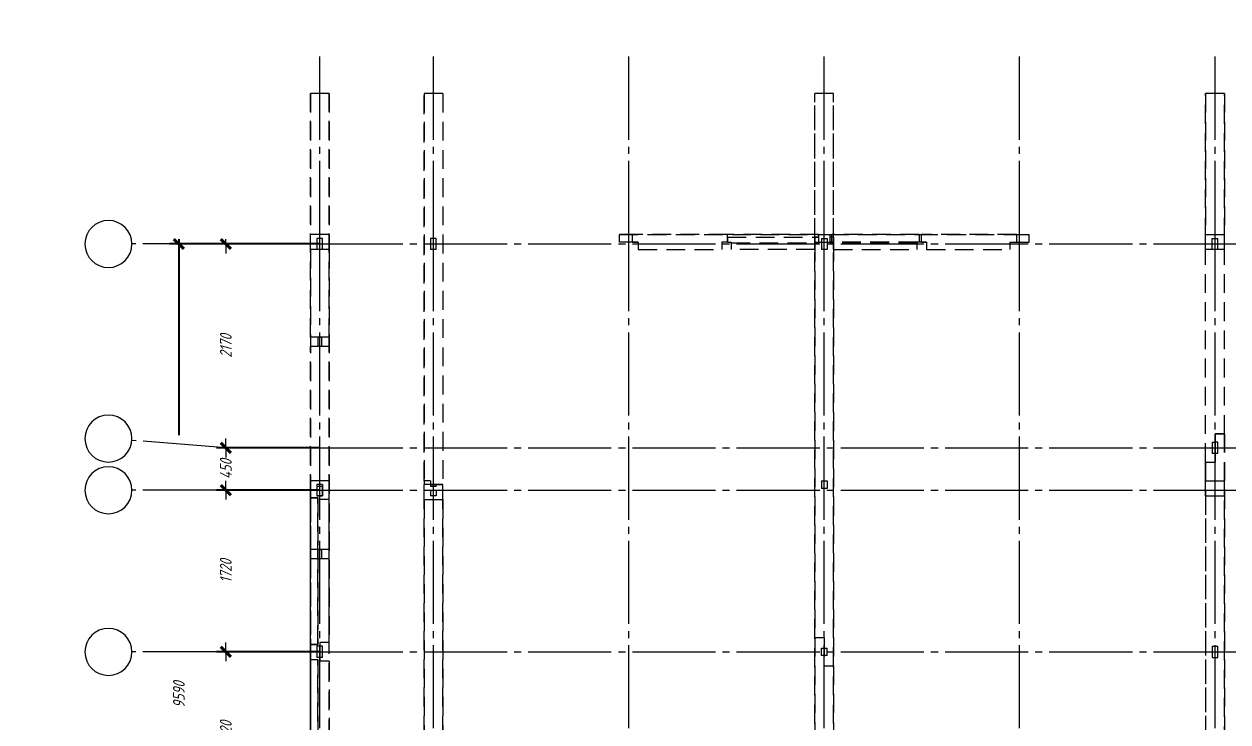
# Model space of a CAD drawing. Header units: millimetres. Extents: x 0 to 10500, y 0 to 297.
# Drawn here: x 3793 to 4049.3, y 148.5 to 297 of the extents above; entities that cross this region are included whole.
import ezdxf

# ---------------------------------------------------------------- set-up
doc = ezdxf.new("R2010")
doc.units = ezdxf.units.MM
for name, pattern in [('K5LT_AXLED', [22.1875, 17.6875, -1.5, 1.5, -1.5]), ('K5LT_BASIC', [0]), ('K5LT_DASHED', [6, 4, -2]), ('K5LT_THIN', [0])]:
    doc.linetypes.add(name, pattern=pattern)
doc.layers.add('Системный слой', color=7, linetype='Continuous')
doc.styles.add('KDIMTEXTSTYLE', font='GOST_AU.SHX', dxfattribs={"width": 0.96, "oblique": 15, "height": 5})
doc.styles.add('KTEXTSTYLE', font='GOST_AU.SHX', dxfattribs={"width": 0.96, "height": 5})
doc.dimstyles.new('KDIMSTYLE (0.02)', dxfattribs={"dimtxt": 5, "dimasz": 1, "dimexe": 2, "dimexo": 0, "dimgap": 1, "dimtad": 1, "dimlfac": 50, "dimtxsty": 'KDIMTEXTSTYLE', "dimsah": 1, "dimcen": 0, "dimdle": 1, "dimadec": 0, "dimazin": 0, "dimtfac": 0.667, "dimtmove": 0, "dimatfit": 3, "dimfxl": 0, "dimtvp": 1, "dimtolj": 1, "dimtzin": 0, "dimarcsym": 0})

# ---------------------------------------------------------------- blocks, each defined once
blk = doc.blocks.new('U289')
at = {"layer": 'Системный слой', "color": 30, "linetype": 'K5LT_AXLED', "lineweight": 18}
for p, q in [((3835.91416956528, 163.4019691759321), (3815.91416956528, 163.4019691759321)), ((3855.91416956528, 163.4019691759321), (3835.91416956528, 163.4019691759321)), ((3855.91416956528, 163.4019691759321), (4046.514169565281, 163.4019691759321)), ((4046.514169565281, 163.4019691759321), (4086.514169565281, 163.4019691759321))]:
    blk.add_line(p, q, dxfattribs=at)
at = {"layer": 'Системный слой', "color": 7, "linetype": 'K5LT_THIN', "lineweight": 18}
blk.add_arc((3810.91416956528, 163.4019691759321), 5, 0, 359.999994270422, dxfattribs=at)
blk = doc.blocks.new('U290')
at = {"layer": 'Системный слой', "color": 30, "linetype": 'K5LT_AXLED', "lineweight": 18}
for p, q in [((3835.91416956528, 197.8019691759321), (3815.91416956528, 197.8019691759321)), ((3855.91416956528, 197.8019691759321), (3835.91416956528, 197.8019691759321)), ((3855.91416956528, 197.8019691759321), (4046.514169565281, 197.8019691759321)), ((4046.514169565281, 197.8019691759321), (4086.514169565281, 197.8019691759321))]:
    blk.add_line(p, q, dxfattribs=at)
at = {"layer": 'Системный слой', "color": 7, "linetype": 'K5LT_THIN', "lineweight": 18}
blk.add_arc((3810.91416956528, 197.8019691759321), 5, 0, 359.999994270422, dxfattribs=at)
blk = doc.blocks.new('U291')
at = {"layer": 'Системный слой', "color": 30, "linetype": 'K5LT_AXLED', "lineweight": 18}
for p, q in [((3835.91416956528, 206.8019691759321), (3815.898245957961, 208.4032430645177)), ((3855.91416956528, 206.8019691759321), (3835.91416956528, 206.8019691759321)), ((3855.91416956528, 206.8019691759321), (4046.514169565281, 206.8019691759321)), ((4046.514169565281, 206.8019691759321), (4086.514169565281, 206.8019691759321))]:
    blk.add_line(p, q, dxfattribs=at)
at = {"layer": 'Системный слой', "color": 7, "linetype": 'K5LT_THIN', "lineweight": 18}
blk.add_arc((3810.91416956528, 208.8019691759321), 5, 0, 359.999994270422, dxfattribs=at)
blk = doc.blocks.new('U292')
at = {"layer": 'Системный слой', "color": 30, "linetype": 'K5LT_AXLED', "lineweight": 18}
for p, q in [((3835.91416956528, 250.2019691759321), (3815.91416956528, 250.2019691759321)), ((3855.91416956528, 250.2019691759321), (3835.91416956528, 250.2019691759321)), ((3855.91416956528, 250.2019691759321), (4046.514169565281, 250.2019691759321)), ((4046.514169565281, 250.2019691759321), (4086.514169565281, 250.2019691759321))]:
    blk.add_line(p, q, dxfattribs=at)
at = {"layer": 'Системный слой', "color": 7, "linetype": 'K5LT_THIN', "lineweight": 18}
blk.add_arc((3810.91416956528, 250.2019691759321), 5, 0, 359.999994270422, dxfattribs=at)
blk = doc.blocks.new('U293')
at = {"layer": 'Системный слой', "color": 30, "linetype": 'K5LT_AXLED', "lineweight": 18}
for p, q in [((3855.91416956528, 250.2019691759321), (3855.91416956528, 290.2019691759321)), ((3855.91416956528, 58.4019691759321), (3855.91416956528, 250.2019691759321))]:
    blk.add_line(p, q, dxfattribs=at)
blk = doc.blocks.new('U294')
at = {"layer": 'Системный слой', "color": 30, "linetype": 'K5LT_AXLED', "lineweight": 18}
for p, q in [((3880.11416956528, 250.2019691759321), (3880.11416956528, 290.2019691759321)), ((3880.11416956528, 58.4019691759321), (3880.11416956528, 250.2019691759321))]:
    blk.add_line(p, q, dxfattribs=at)
blk = doc.blocks.new('U295')
at = {"layer": 'Системный слой', "color": 30, "linetype": 'K5LT_AXLED', "lineweight": 18}
for p, q in [((3921.71416956528, 250.2019691759321), (3921.71416956528, 290.2019691759321)), ((3921.71416956528, 58.40196917593209), (3921.71416956528, 250.2019691759321))]:
    blk.add_line(p, q, dxfattribs=at)
blk = doc.blocks.new('U296')
at = {"layer": 'Системный слой', "color": 30, "linetype": 'K5LT_AXLED', "lineweight": 18}
for p, q in [((3963.31416956528, 250.2019691759321), (3963.31416956528, 290.2019691759321)), ((3963.31416956528, 58.40196917593209), (3963.31416956528, 250.2019691759321))]:
    blk.add_line(p, q, dxfattribs=at)
blk = doc.blocks.new('U297')
at = {"layer": 'Системный слой', "color": 30, "linetype": 'K5LT_AXLED', "lineweight": 18}
for p, q in [((4004.91416956528, 250.2019691759321), (4004.91416956528, 290.2019691759321)), ((4004.91416956528, 58.40196917593209), (4004.91416956528, 250.2019691759321))]:
    blk.add_line(p, q, dxfattribs=at)
blk = doc.blocks.new('U298')
at = {"layer": 'Системный слой', "color": 30, "linetype": 'K5LT_AXLED', "lineweight": 18}
for p, q in [((4046.514169565281, 250.2019691759321), (4046.514169565281, 290.2019691759321)), ((4046.514169565281, 58.40196917593208), (4046.514169565281, 250.2019691759321))]:
    blk.add_line(p, q, dxfattribs=at)
blk = doc.blocks.new('U285')
at = {"layer": 'Системный слой'}
for name in ['U293', 'U294', 'U295', 'U296', 'U297', 'U298', 'U292', 'U291', 'U290', 'U289']:
    blk.add_blockref(name, (0, 0), dxfattribs=at)
blk = doc.blocks.new('U314')
at = {"layer": 'Системный слой', "color": 7, "linetype": 'K5LT_DASHED', "lineweight": 18}
for p, q in [((3853.914164885279, 282.2018772059321), (3853.914175225279, 252.201948305932)), ((3857.914177765279, 282.2018589059321), (3853.914180225279, 282.201857525932)), ((3853.914198085279, 230.401954265932), (3853.914180225279, 282.201857525932)), ((3857.914163025279, 282.201878585932), (3857.914173365279, 252.201949685932)), ((3857.914195605279, 230.401955625932), (3857.914177765279, 282.2018589059321)), ((3878.114121745279, 199.801905665932), (3878.114093345279, 282.2019462659321)), ((3882.114105205279, 282.201927945932), (3878.114104945279, 282.2019265859321)), ((3878.114104945279, 282.2019265859321), (3878.114133625279, 199.002003825932)), ((3882.114105205279, 282.201927945932), (3882.114133885279, 199.0020052059321)), ((3965.314149085279, 282.2021648259321), (3961.314139465279, 282.2021634459321)), ((3961.314149965279, 251.6822335459321), (3961.314139465279, 282.2021634459321)), ((3961.314180665279, 166.402028685932), (3961.314140765279, 282.2021831259321)), ((3965.314159605279, 251.6822335459321), (3965.314149085279, 282.2021648259321)), ((3965.314192985279, 160.4020146859321), (3965.314151025279, 282.2021845059321)), ((4044.514193585279, 203.802004625932), (4044.514193585279, 282.2019265859321)), ((4048.514208685279, 282.2019462659321), (4044.514207805279, 282.2019462659321)), ((4044.514207805279, 282.2019462659321), (4044.514207805279, 252.202009385932)), ((4048.514193845279, 209.802005005932), (4048.514193845279, 282.2019265859321)), ((4048.514208685279, 282.2019462659321), (4048.514208685279, 252.202009385932)), ((3857.914173365279, 252.201949685932), (3853.914175225279, 252.201948305932)), ((3853.914177085279, 249.0019490659321), (3853.914175985279, 252.2019475659321)), ((3856.514213145279, 251.401946585932), (3855.314213845279, 251.401946165932)), ((3855.314213845279, 251.401946165932), (3855.314214665279, 249.0019479659321)), ((3856.514218465279, 249.001944005932), (3856.514217645279, 251.4019421059321)), ((3857.914174105279, 252.2019489459321), (3857.914175205279, 249.001950445932)), ((3880.714145425279, 251.402012185932), (3879.514145285279, 251.4020117859321)), ((3879.514145285279, 251.4020117859321), (3879.514146105279, 249.002011925932)), ((3880.714149605279, 249.002007985932), (3880.714148785279, 251.4020077259321)), ((3922.400017125279, 252.2021200259321), (3919.714145285279, 252.2021126859321)), ((3919.714145285279, 250.602110645932), (3919.714145285279, 252.2021126859321)), ((3919.714147905279, 252.2021049859321), (3964.914202045279, 252.2021049859321)), ((3942.714173885279, 252.2021200259321), (3922.400017125279, 252.2021200259321)), ((3922.400017125279, 252.2021200259321), (3922.400017125279, 250.6021178659321)), ((3962.114199845279, 252.2021170259321), (3942.714174205279, 252.2021170259321)), ((3942.714174205279, 250.6021149059321), (3942.714174205279, 252.2021170259321)), ((3942.714175305279, 251.682118405932), (3962.114198845279, 251.682118405932)), ((3942.714175305279, 251.682118405932), (3942.714175305279, 250.602104565932)), ((3962.114209885279, 251.6822335459321), (3961.314149965279, 251.6822335459321)), ((3961.314150565279, 251.682240185932), (3961.314150985279, 250.442237125932)), ((3962.114198845279, 251.682118405932), (3962.114198845279, 250.602104565932)), ((3962.114200125279, 252.2021200259321), (3964.514203385279, 252.2021200259321)), ((3962.114199845279, 252.2021170259321), (3962.114199845279, 250.6021149059321)), ((3962.114209885279, 251.6822335459321), (3962.114209885279, 250.4422305659321)), ((3962.714182285279, 251.4022369259321), (3963.914185245279, 251.4022373459321)), ((3962.714182285279, 251.4022369259321), (3962.714183125279, 249.002231465932)), ((3963.914185245279, 251.4022373459321), (3963.914186065279, 249.0022318659321)), ((3964.514203385279, 252.2021200259321), (3964.514203385279, 250.6021178659321)), ((3964.514203005279, 252.2021170259321), (3983.914228665279, 252.2021170259321)), ((3965.314160505279, 251.682240545932), (3964.514216505279, 251.682240545932)), ((3964.514216505279, 251.682240545932), (3964.514216505279, 250.442237465932)), ((3983.514224805279, 252.202106505932), (3964.914202245279, 252.202106505932)), ((3964.914202245279, 250.602104565932), (3964.914202245279, 252.202106505932)), ((3965.314160505279, 251.682240545932), (3965.314160945279, 250.442237465932)), ((3983.514224325279, 252.2021049859321), (4006.914252345279, 252.2021049859321)), ((3983.514224805279, 252.202106505932), (3983.514224805279, 250.602104565932)), ((4004.228309685279, 252.2021200259321), (3983.914229625279, 252.2021200259321)), ((3983.914229625279, 252.2021200259321), (3983.914229625279, 250.602121445932)), ((4004.228309685279, 252.2021200259321), (4006.914256645279, 252.2021126859321)), ((4004.228309685279, 252.2021200259321), (4004.228309685279, 250.6021178659321)), ((4006.914252345279, 250.602103085932), (4006.914252345279, 252.2021049859321)), ((4044.514207085279, 249.002007965932), (4044.514207085279, 252.2020086459321)), ((4044.514207805279, 252.202009385932), (4048.514208685279, 252.202009385932)), ((4045.914198005279, 249.002011925932), (4045.914198005279, 251.402012185932)), ((4045.914198005279, 251.402012185932), (4047.114198125279, 251.402012185932)), ((4047.114198125279, 249.002011925932), (4047.114198125279, 251.402012185932)), ((4048.514207945279, 249.002007965932), (4048.514207945279, 252.2020086459321)), ((3857.914174465279, 249.0019511659321), (3853.914176325279, 249.0019497859321)), ((3853.914176325279, 249.0019497859321), (3853.914232285279, 86.6020332459321)), ((3856.514218465279, 249.001944005932), (3855.314219205279, 249.001943585932)), ((3857.914174465279, 249.0019511659321), (3857.914203285279, 165.401996805932)), ((3880.714149605279, 249.002007985932), (3879.514149525279, 249.002007565932)), ((3922.400017125279, 250.6021178659321), (3919.714145285279, 250.602110645932)), ((3923.714152705279, 250.602103085932), (3919.714147905279, 250.602103085932)), ((3922.400017125279, 250.6021178659321), (3923.714148185279, 250.6021178659321)), ((3923.714148185279, 250.6021178659321), (3923.714148185279, 249.0021157059321)), ((3923.714148185279, 249.0021157059321), (3941.514171765279, 249.0021157059321)), ((3941.514171765279, 250.6021178659321), (3941.514171765279, 249.0021157059321)), ((3942.714175465279, 250.602103085932), (3941.514173525279, 250.602103085932)), ((3942.714175305279, 250.602104565932), (3943.514175785279, 250.602104565932)), ((3943.514174485279, 250.442130185932), (3943.514174485279, 249.0021157059321)), ((3961.314199045279, 249.0021157059321), (3943.514174485279, 249.0021157059321)), ((3943.514175785279, 250.602104565932), (3943.514175785279, 250.4421168859321)), ((3943.514175785279, 250.4421168859321), (3961.314197865279, 250.4421168859321)), ((3961.314150405279, 250.4422305659321), (3961.314179365279, 166.402026965932)), ((3961.314150985279, 250.442237125932), (3962.114210525279, 250.442237125932)), ((3961.314197865279, 250.4421168859321), (3961.314197865279, 250.602104565932)), ((3961.314197865279, 250.602104565932), (3962.114198845279, 250.602104565932)), ((3961.314199045279, 249.0021157059321), (3961.314199045279, 250.442130185932)), ((3962.114198685279, 250.602103085932), (3964.914202045279, 250.602103085932)), ((3962.114200125279, 250.6021178659321), (3964.514203385279, 250.6021178659321)), ((3963.914186065279, 249.0022318659321), (3962.714183125279, 249.002231465932)), ((3965.314204065279, 250.6021149059321), (3964.514203005279, 250.6021149059321)), ((3964.514215665279, 250.4422305659321), (3965.314160025279, 250.4422305659321)), ((3965.314202725279, 250.602104565932), (3964.914202245279, 250.602104565932)), ((3965.314160025279, 250.4422305659321), (3965.314191065279, 160.4020138859321)), ((3965.314202525279, 249.002101165932), (3965.314202525279, 250.6021156059321)), ((3983.114223825279, 250.602104565932), (3965.314202725279, 250.602104565932)), ((3965.314204065279, 250.6021149059321), (3965.314204065279, 250.4421272259321)), ((3965.314204465279, 249.0021157059321), (3965.314204465279, 250.442130185932)), ((3983.114228045279, 250.442130185932), (3965.314204465279, 250.442130185932)), ((3965.314204465279, 249.0021157059321), (3983.114228045279, 249.0021157059321)), ((3983.114223345279, 249.002101165932), (3983.114223345279, 250.6021156059321)), ((3983.514224805279, 250.602104565932), (3983.114223825279, 250.602104565932)), ((3983.914228665279, 250.602117685932), (3983.114227105279, 250.602117685932)), ((3983.114227105279, 250.602117685932), (3983.114227105279, 250.4421272259321)), ((3983.114228045279, 249.0021157059321), (3983.114228045279, 250.442130185932)), ((3985.114225745279, 250.602102685932), (3983.514224325279, 250.602102685932)), ((3983.914229625279, 250.602121445932), (3985.114230745279, 250.602121445932)), ((3985.114230745279, 250.602121445932), (3985.114230745279, 249.0021157059321)), ((3985.114230745279, 249.0021157059321), (4002.914255325279, 249.0021157059321)), ((4002.914247565279, 250.602103085932), (4006.914252345279, 250.602103085932)), ((4002.914255325279, 249.0021157059321), (4002.914255325279, 250.6021178659321)), ((4002.914255325279, 250.6021178659321), (4004.228309685279, 250.6021178659321)), ((4004.228309685279, 250.6021178659321), (4006.914256645279, 250.602110645932)), ((4044.514207805279, 203.8020121459321), (4044.514207805279, 249.0020086859321)), ((4048.514208685279, 249.0020086859321), (4044.514207805279, 249.0020086859321)), ((4047.114198125279, 249.002011925932), (4045.914198005279, 249.002011925932)), ((4048.514208685279, 209.8020134659321), (4048.514208685279, 249.0020086859321)), ((3855.514220565279, 230.401955965932), (3853.914196545279, 230.401955425932)), ((3853.914196545279, 230.401955425932), (3853.914197245279, 228.401956905932)), ((3855.514221265279, 228.4019574459321), (3853.914197245279, 228.401956905932)), ((3857.914195605279, 230.401955625932), (3853.914198085279, 230.401954265932)), ((3857.914196305279, 228.401957145932), (3853.914198765279, 228.4019557659321)), ((3853.914213665279, 185.201982185932), (3853.914198765279, 228.4019557659321)), ((3855.514219065279, 230.401957145932), (3856.314218585279, 230.4019574059321)), ((3855.514219065279, 230.401957145932), (3855.514219745279, 228.401958585932)), ((3856.314219285279, 228.401958865932), (3855.514219745279, 228.401958585932)), ((3856.314218585279, 230.4019574059321), (3856.314219285279, 228.401958865932)), ((3857.914194145279, 230.401956805932), (3856.314220085279, 230.4019562459321)), ((3857.914194825279, 228.4019582859321), (3856.314220785279, 228.401957725932)), ((3857.914194825279, 228.4019582859321), (3857.914194145279, 230.401956805932)), ((3857.914211185279, 185.201983545932), (3857.914196305279, 228.401957145932)), ((4045.914198005279, 208.0020073459321), (4046.514198065279, 208.0020073459321)), ((4045.914198005279, 208.0020073459321), (4045.914198005279, 205.6020070859321)), ((4046.514193705279, 209.802005005932), (4046.514193705279, 208.0020049059321)), ((4046.514193705279, 208.0020049059321), (4046.514193705279, 209.802005005932)), ((4046.514198065279, 208.0020073459321), (4046.514198065279, 205.6020070859321)), ((4047.114198125279, 208.0020073459321), (4046.514198065279, 208.0020073459321)), ((4046.514198065279, 205.6020070859321), (4046.514198065279, 208.0020073459321)), ((4046.514208245279, 203.8020121459321), (4046.514208245279, 209.8020134659321)), ((4046.514208245279, 209.8020134659321), (4048.514208685279, 209.8020134659321)), ((4048.514208685279, 209.8020134659321), (4046.514208245279, 209.8020134659321)), ((4046.514208245279, 209.8020134659321), (4046.514208245279, 203.8020121459321)), ((4047.114198125279, 205.6020070859321), (4047.114198125279, 208.0020073459321)), ((4048.514193845279, 209.802005005932), (4048.514193845279, 26.40207624593197)), ((4048.514208685279, 199.801935025932), (4048.514208685279, 209.8020134659321)), ((4046.514198065279, 205.6020070859321), (4045.914198005279, 205.6020070859321)), ((4046.514193705279, 205.6020047459321), (4046.514193705279, 203.802004625932)), ((4046.514193705279, 203.802004625932), (4046.514193705279, 205.6020047459321)), ((4047.114198125279, 205.6020070859321), (4046.514198065279, 205.6020070859321)), ((4044.514193585279, 203.802004625932), (4044.514193585279, 111.7219983659321)), ((4044.514207805279, 203.8020121459321), (4046.514208245279, 203.8020121459321)), ((4044.514207805279, 199.801935025932), (4044.514207805279, 203.8020121459321)), ((4044.514207805279, 203.8020121459321), (4046.514208245279, 203.8020121459321)), ((3853.914070225279, 127.0019536059321), (3853.914045145279, 199.8019477259321)), ((3857.914065285279, 199.801942205932), (3853.914060505279, 199.801940825932)), ((3853.914060505279, 199.801940825932), (3853.914061745279, 196.2020504659321)), ((3853.914191925279, 196.201999685932), (3853.914191925279, 199.801999525932)), ((3855.914206885279, 199.801992625932), (3853.914207285279, 199.801992625932)), ((3853.914207285279, 127.002007105932), (3853.914207285279, 199.801992625932)), ((3856.514063165279, 198.601941405932), (3855.314061665279, 198.601940985932)), ((3855.314061665279, 198.601940985932), (3855.314062345279, 196.6020528659321)), ((3856.514216205279, 199.001979645932), (3855.314216805279, 199.001979225932)), ((3855.314216805279, 199.001979225932), (3855.314217645279, 196.601980025932)), ((3855.914191845279, 195.8019997059321), (3855.914191845279, 199.801999525932)), ((3856.514068325279, 196.6020513459321), (3856.514067645279, 198.6019393859321)), ((3856.514216205279, 199.001979645932), (3856.514217025279, 196.6019804459321)), ((3857.914090385279, 127.001959385932), (3857.914065285279, 199.801942205932)), ((3882.114064445279, 199.002073785932), (3878.114061265279, 199.0020704659321)), ((3878.114062365279, 195.8019598059321), (3878.114061265279, 199.0020704659321)), ((3878.114094005279, 127.8019610659321), (3878.114069465279, 199.002065685932)), ((3879.487625525279, 199.801906145932), (3878.114124645279, 199.801903945932)), ((3878.114124645279, 199.801903945932), (3878.114124905279, 199.002008925932)), ((3879.487635145279, 199.002011085932), (3878.114124905279, 199.002008925932)), ((3882.114133885279, 199.0020052059321), (3878.114133625279, 199.002003825932)), ((3879.487625525279, 199.801906145932), (3879.487635145279, 199.002011085932)), ((3879.487635145279, 199.002011085932), (3882.114122905279, 199.0020119859321)), ((3879.514072125279, 197.8020654859321), (3880.714073945279, 197.802065885932)), ((3879.514072125279, 197.8020654859321), (3879.514072545279, 196.6020640659321)), ((3880.714149405279, 198.602010565932), (3879.514149165279, 198.602010145932)), ((3880.714156125279, 199.0020060859321), (3879.514156005279, 199.0020056659321)), ((3879.514156005279, 199.0020056659321), (3879.514156005279, 198.6020061059321)), ((3880.714073945279, 197.802065885932), (3880.714074365279, 196.6020644859321)), ((3880.714149405279, 198.602010565932), (3880.714149405279, 199.002010145932)), ((3882.114065545279, 195.8019629859321), (3882.114064445279, 199.002073785932)), ((3882.114099865279, 127.801962445932), (3882.114075345279, 199.0020670459321)), ((3962.714211505279, 199.802110285932), (3963.914214465279, 199.802110705932)), ((3962.714211505279, 199.802110285932), (3962.714212065279, 198.2021067659321)), ((3963.914215005279, 198.2021071859321), (3962.714212065279, 198.2021067659321)), ((3963.914214465279, 199.802110705932), (3963.914215005279, 198.2021071859321)), ((4044.514207085279, 196.6019340059321), (4044.514207085279, 199.8019346859321)), ((4044.514207085279, 199.8019346859321), (4048.514207945279, 199.8019346859321)), ((4048.514207945279, 196.6019340059321), (4048.514207945279, 199.8019346859321)), ((3853.914060205279, 196.202051085932), (3855.514069505279, 196.202051085932)), ((3853.914060205279, 196.202051085932), (3853.914070945279, 165.002013245932)), ((3853.914193465279, 165.0020009059321), (3853.914193465279, 196.201999045932)), ((3855.514193365279, 196.201999045932), (3853.914193465279, 196.201999045932)), ((3856.514068325279, 196.6020513459321), (3855.314066885279, 196.602050945932)), ((3855.314217645279, 196.601980025932), (3856.514217025279, 196.6019804459321)), ((3855.514069505279, 196.202051085932), (3855.514069505279, 165.002013245932)), ((3855.514193365279, 165.0020009059321), (3855.514193365279, 196.201999045932)), ((3857.914206485279, 195.801993425932), (3855.914206885279, 195.801993425932)), ((3857.914206485279, 165.401999465932), (3857.914206485279, 195.801993425932)), ((3878.114058965279, 195.801961645932), (3878.114081285279, 131.001960765932)), ((3878.114062365279, 195.8019598059321), (3882.114065545279, 195.8019629859321)), ((3880.714074365279, 196.6020644859321), (3879.514072545279, 196.6020640659321)), ((3882.114065465279, 195.8019630259321), (3882.114087785279, 131.0019621459321)), ((4044.514207805279, 196.6019343259321), (4048.514208685279, 196.6019343259321)), ((4044.514207805279, 196.6019343259321), (4044.514207805279, 113.601971105932)), ((4048.514208685279, 113.601971105932), (4048.514208685279, 196.6019343259321)), ((3855.514228365279, 185.2019831859321), (3853.914212125279, 185.201982645932)), ((3853.914212125279, 185.201982645932), (3853.914212805279, 183.2019841259321)), ((3857.914211185279, 185.201983545932), (3853.914213665279, 185.201982185932)), ((3855.514226845279, 185.201983645932), (3856.314226385279, 185.201983925932)), ((3855.514226845279, 185.201983645932), (3855.514227525279, 183.2019851059321)), ((3856.314226385279, 185.201983925932), (3856.314227065279, 183.2019853859321)), ((3857.914209725279, 185.201984025932), (3856.314227865279, 185.201983465932)), ((3857.914210405279, 183.201985505932), (3857.914209725279, 185.201984025932)), ((3855.514229045279, 183.201984665932), (3853.914212805279, 183.2019841259321)), ((3857.914211885279, 183.2019850659321), (3853.914214345279, 183.2019836859321)), ((3853.914256325279, 61.40212604593209), (3853.914214345279, 183.2019836859321)), ((3856.314227065279, 183.2019853859321), (3855.514227525279, 183.2019851059321)), ((3857.914210405279, 183.201985505932), (3856.314228565279, 183.2019849459321)), ((3857.914218005279, 165.401995225932), (3857.914211885279, 183.2019850659321)), ((3855.514069505279, 165.002013245932), (3853.914070945279, 165.002013245932)), ((3853.914073585279, 161.802009265932), (3853.914072485279, 165.0020130859321)), ((3853.914191925279, 161.802001185932), (3853.914191925279, 165.0020010459321)), ((3853.914193465279, 165.0020009059321), (3855.514193365279, 165.0020009059321)), ((3856.514069625279, 164.6020130459321), (3855.314068145279, 164.6020126259321)), ((3855.314068145279, 164.6020126259321), (3855.314068965279, 162.2020100659321)), ((3857.914203285279, 165.401996805932), (3855.914204205279, 165.4019961059321)), ((3857.914206485279, 165.401999465932), (3855.914206885279, 165.401999465932)), ((3855.914206885279, 165.401999465932), (3855.914206885279, 161.402000265932)), ((3855.914219245279, 165.4019945459321), (3855.914220625279, 161.4019970059321)), ((3856.514074945279, 162.202010145932), (3856.514074125279, 164.602012605932)), ((3961.314216665279, 58.1617675659321), (3961.314179365279, 166.402026965932)), ((3963.314185805279, 166.4020293659321), (3961.314180665279, 166.402028685932)), ((3963.314185805279, 166.4020293659321), (3961.314180665279, 166.402028685932)), ((3961.314180665279, 166.402028685932), (3961.314228905279, 26.40181468593204)), ((3962.714204505279, 162.6020162859321), (3962.714203945279, 164.2020202059321)), ((3962.714203945279, 164.2020202059321), (3963.314185425279, 164.202020405932)), ((3963.314184185279, 166.4020276459321), (3963.314184925279, 164.202020005932)), ((3963.314184185279, 166.4020276459321), (3963.314184925279, 164.202020005932)), ((3963.314185425279, 164.202020405932), (3963.914206885279, 164.2020206259321)), ((3963.314185965279, 162.6020164859321), (3963.314185425279, 164.202020405932)), ((3963.314185965279, 162.6020164859321), (3963.314185425279, 164.202020405932)), ((3963.314185805279, 166.4020293659321), (3963.314187865279, 160.402013985932)), ((3963.314187865279, 160.402013985932), (3963.314185805279, 166.4020293659321)), ((3963.914207445279, 162.602016685932), (3963.914206885279, 164.2020206259321)), ((4045.914193665279, 164.602002085932), (4047.114193745279, 164.602002085932)), ((4045.914193665279, 164.602002085932), (4045.914193665279, 162.202001925932)), ((4047.114198125279, 162.2020022459321), (4047.114198125279, 164.602002505932)), ((3853.914072065279, 161.802009365932), (3855.514069505279, 161.802009365932)), ((3853.914072065279, 161.802009365932), (3853.914082805279, 130.601971505932)), ((3853.914193465279, 130.602002925932), (3853.914193465279, 161.802001085932)), ((3853.914193465279, 161.802001085932), (3855.514193365279, 161.802001085932)), ((3856.514074945279, 162.202010145932), (3855.314073505279, 162.202009745932)), ((3855.514069505279, 161.802009365932), (3855.514069505279, 130.601971505932)), ((3855.514193365279, 130.602002925932), (3855.514193365279, 161.802001085932)), ((3963.314185965279, 162.6020164859321), (3962.714204505279, 162.6020162859321)), ((3963.314186245279, 160.402013205932), (3963.314185485279, 162.602016145932)), ((3963.314186245279, 160.402013205932), (3963.314185485279, 162.602016145932)), ((3963.914207445279, 162.602016685932), (3963.314185965279, 162.6020164859321)), ((4045.914198005279, 162.2020022459321), (4047.114198125279, 162.2020022459321)), ((3857.914191765279, 161.402001205932), (3855.914191845279, 161.402001205932)), ((3857.914219385279, 161.401997705932), (3855.914220625279, 161.4019970059321)), ((3857.914191765279, 161.402001205932), (3857.914191765279, 131.002002525932)), ((3857.914204665279, 161.401998645932), (3857.914230425279, 86.60203462593199)), ((3857.914231245279, 127.0020244659321), (3857.914219385279, 161.401997705932)), ((3963.314186245279, 160.402013205932), (3965.314191065279, 160.4020138859321)), ((3963.314187865279, 160.402013985932), (3965.314192985279, 160.4020146859321)), ((3965.314226285279, 58.1617675659321), (3965.314191065279, 160.4020138859321)), ((3965.314192985279, 160.4020146859321), (3965.314239165279, 26.40181606593207))]:
    blk.add_line(p, q, dxfattribs=at)
blk = doc.blocks.new('KDIMARROW_03')
at = {"layer": 'Системный слой', "color": 0, "linetype": 'K5LT_BASIC', "lineweight": 40}
blk.add_line((-1.060500025749207, -1.060500025749206), (1.060500025749207, 1.060500025749206), dxfattribs=at)
at = {"layer": 'Системный слой', "color": 0, "linetype": 'K5LT_THIN', "lineweight": 18}
for q in [(-1, 0), (2, -2.449293598294706e-16)]:
    blk.add_line((0, 0), q, dxfattribs=at)

msp = doc.modelspace()

# ---------------------------------------------------------------- block references
at = {"layer": 'Системный слой'}
for name in ['U285', 'U314']:
    msp.add_blockref(name, (0, 0), dxfattribs=at)

# ---------------------------------------------------------------- dimensions: what is measured, and where the dimension line sits
at = {"layer": 'Системный слой', "color": 7}
for base, p1, p2, location in [((3825.91416956528, 58.4019691759321), (3855.91416956528, 250.2019691759321), (3855.91416956528, 58.4019691759321), (3825.91416956528, 154.3019691759321)), ((3835.91416956528, 206.8019691759321), (3855.91416956528, 250.2019691759321), (3855.91416956528, 206.8019691759321), (3835.91416956528, 228.5019691759321)), ((3835.91416956528, 197.8019691759321), (3855.91416956528, 206.8019691759321), (3855.91416956528, 197.8019691759321), (3835.91416956528, 202.3019691759321)), ((3835.91416956528, 163.4019691759321), (3855.91416956528, 197.8019691759321), (3855.91416956528, 163.4019691759321), (3835.91416956528, 180.6019691759321)), ((3835.91416956528, 129.0019691759321), (3855.91416956528, 163.4019691759321), (3855.91416956528, 129.0019691759321), (3835.91416956528, 146.2019691759321))]:
    msp.add_linear_dim(base=base, p1=p1, p2=p2, angle=90, location=location, dimstyle='KDIMSTYLE (0.02)', override={"dimexo": 0, "dimpost": '\\H2.5;\\W0.965;\\Q15;<>', "dimblk1": 'KDIMARROW_03', "dimblk2": 'KDIMARROW_03', "dimse1": 0, "dimse2": 0, "dimclrt": 7, "dimtolj": 1}, dxfattribs=at).render()

doc.saveas('drawing.dxf')
